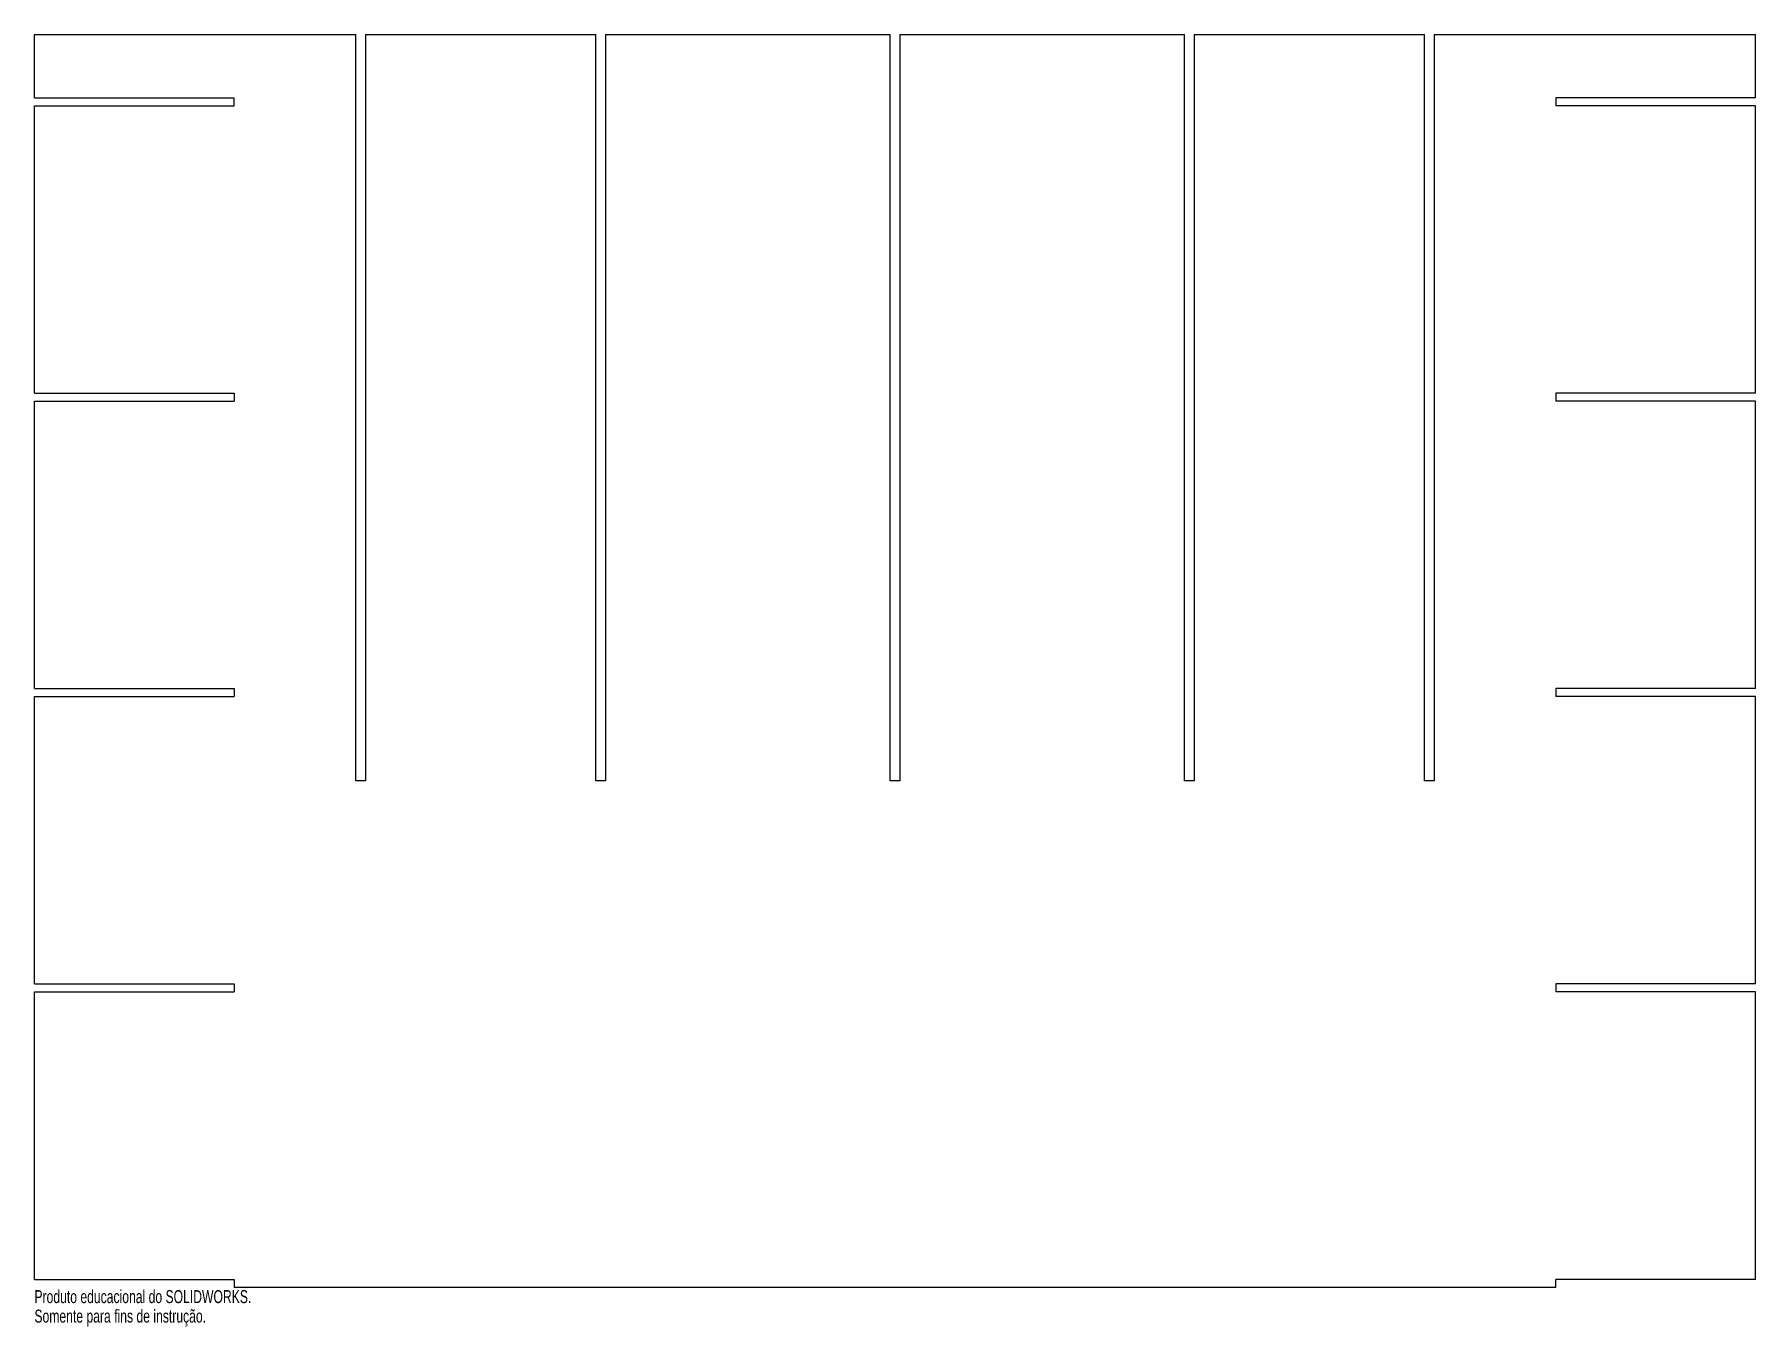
# Model space of a CAD drawing. Header units: millimetres. Extents: x -320 to 320, y -15 to 467.
import ezdxf

# ---------------------------------------------------------------- set-up
doc = ezdxf.new("R2010")
doc.units = ezdxf.units.MM
doc.styles.add('SLDTEXTSTYLE0', font='TXT', dxfattribs={"width": 0.7})

msp = doc.modelspace()

# ---------------------------------------------------------------- linework, layer by layer
at = {"color": 7, "linetype": 'Continuous', "lineweight": 25}
for p, q in [((-320.3, 466.56), (-200.72, 466.56)), ((-320.3, 443), (-320.3, 466.56)), ((-200.72, 188.61), (-200.72, 466.56)), ((-197.12, 466.56), (-111.3, 466.56)), ((-197.12, 466.56), (-197.12, 188.61)), ((-111.3, 188.61), (-111.3, 466.56)), ((-107.7, 466.56), (-1.8, 466.56)), ((-107.7, 466.56), (-107.7, 188.61)), ((-1.8, 188.61), (-1.8, 466.56)), ((1.8, 466.56), (107.7, 466.56)), ((1.8, 466.56), (1.8, 188.61)), ((107.7, 188.61), (107.7, 466.56)), ((111.3, 466.56), (197.12, 466.56)), ((111.3, 466.56), (111.3, 188.61)), ((197.12, 188.61), (197.12, 466.56)), ((200.72, 466.56), (320.3, 466.56)), ((200.72, 466.56), (200.72, 188.61)), ((320.3, 443), (320.3, 466.56)), ((-320.3, 443), (-245.98, 443)), ((-245.98, 440), (-245.98, 443)), ((245.98, 443), (245.98, 440)), ((320.3, 443), (245.98, 443)), ((-320.3, 440), (-245.98, 440)), ((-320.3, 333), (-320.3, 440)), ((320.3, 440), (245.98, 440)), ((320.3, 333), (320.3, 440)), ((-320.3, 333), (-245.98, 333)), ((-320.3, 330), (-245.98, 330)), ((-320.3, 223), (-320.3, 330)), ((-245.98, 333), (-245.98, 330)), ((245.98, 333), (245.98, 330)), ((320.3, 333), (245.98, 333)), ((320.3, 330), (245.98, 330)), ((320.3, 223), (320.3, 330)), ((-320.3, 223), (-245.98, 223)), ((-320.3, 220), (-245.98, 220)), ((-320.3, 113), (-320.3, 220)), ((-245.98, 223), (-245.98, 220)), ((245.98, 223), (245.98, 220)), ((320.3, 223), (245.98, 223)), ((320.3, 220), (245.98, 220)), ((320.3, 113), (320.3, 220)), ((-197.12, 188.61), (-200.72, 188.61)), ((-107.7, 188.61), (-111.3, 188.61)), ((1.8, 188.61), (-1.8, 188.61)), ((111.3, 188.61), (107.7, 188.61)), ((200.72, 188.61), (197.12, 188.61)), ((-320.3, 113), (-245.98, 113)), ((-320.3, 110), (-245.98, 110)), ((-320.3, 3), (-320.3, 110)), ((-245.98, 113), (-245.98, 110)), ((245.98, 113), (245.98, 110)), ((320.3, 113), (245.98, 113)), ((320.3, 110), (245.98, 110)), ((320.3, 3), (320.3, 110)), ((-320.3, 3), (-245.98, 3)), ((-245.98, 3), (-245.98, 0)), ((245.98, 0), (-245.98, 0)), ((245.98, 0), (245.98, 3)), ((320.3, 3), (245.98, 3))]:
    msp.add_line(p, q, dxfattribs=at)

# ---------------------------------------------------------------- texts
at = {"color": 7, "linetype": 'Continuous', "char_height": 4.8336, "attachment_point": 1, "style": 'SLDTEXTSTYLE0'}
for s, insert in [('Produto educacional do SOLIDWORKS.', (-320.3, -1.02)), ('Somente para fins de instrução.', (-320.3, -8.27))]:
    msp.add_mtext(s, dxfattribs=dict(at, insert=insert))

doc.saveas('drawing.dxf')
